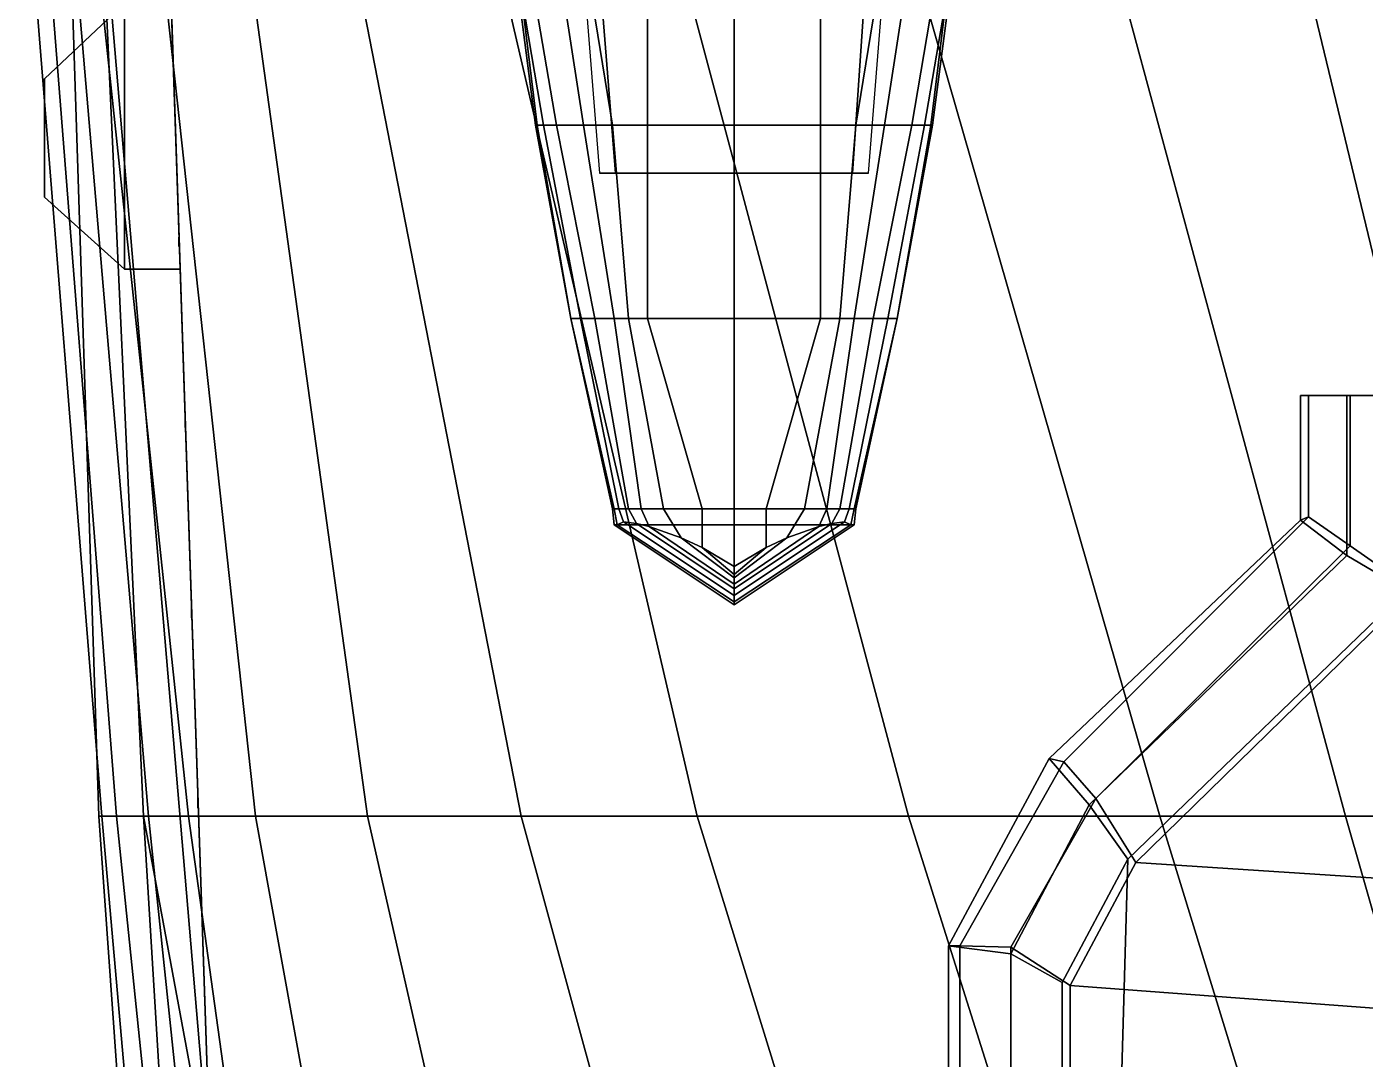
# Model space of a CAD drawing. Header units: millimetres. Extents: x -15 to 15, y -108 to 101.
# Drawn here: x -12.62 to -4.26, y -34.4 to -27.95 of the extents above; entities that cross this region are included whole.
import ezdxf

# ---------------------------------------------------------------- set-up
doc = ezdxf.new("R2010")
doc.units = ezdxf.units.MM
for name, color, linetype in [('boats', 1, 'Continuous'), ('citadelle', 3, 'Continuous'), ('platforms', 6, 'Continuous'), ('railings', 6, 'Continuous')]:
    doc.layers.add(name, color=color, linetype=linetype)

msp = doc.modelspace()

# ---------------------------------------------------------------- linework, layer by layer
for points in [[(-11.83, -24.43, 1.9), (-12.32, -21.15, 1.9), (-12.16, -27.03, 1.9), (-11.47, -35.15, 1.9)], [(-12.36, -27.03, 1.77), (-12.62, -27.03, -2.04), (-12.15, -32.88, -2.05), (-12.17, -32.88, 1.77)], [(-12.62, -27.03, -2.04), (-12.52, -27.03, -3.04), (-12.06, -32.88, -3.04), (-12.15, -32.88, -2.05)], [(-12.52, -27.03, -3.04), (-12.36, -27.03, -3.26), (-11.86, -32.88, -3.26), (-12.06, -32.88, -3.04)], [(-12.36, -27.03, -3.26), (-12.23, -27.03, -4.63), (-11.61, -32.88, -4.63), (-11.86, -32.88, -3.26)], [(-12.16, -27.03, 1.9), (-12.36, -27.03, 1.77), (-12.17, -32.88, 1.77), (-11.89, -32.88, 1.9)], [(-12.23, -27.03, -4.63), (-11.83, -27.03, -6.04), (-11.19, -32.88, -5.77), (-11.61, -32.88, -4.63)], [(-11.47, -35.15, 1.9), (-12.16, -27.03, 1.9), (-11.89, -32.88, 1.9)], [(-11.83, -27.03, -6.04), (-11.3, -27.03, -6.9), (-10.49, -32.88, -6.76), (-11.19, -32.88, -5.77)], [(-11.3, -27.03, -6.9), (-10.67, -27.03, -7.56), (-9.53, -32.88, -7.56), (-10.49, -32.88, -6.76)], [(-10.67, -27.03, -7.56), (-9.79, -27.03, -8.17), (-8.43, -32.88, -8.17), (-9.53, -32.88, -7.56)], [(-9.79, -27.03, -8.17), (-8.67, -27.03, -8.63), (-7.11, -32.88, -8.63), (-8.43, -32.88, -8.17)], [(-8.67, -27.03, -8.63), (-7.22, -27.03, -9), (-5.54, -32.88, -9), (-7.11, -32.88, -8.63)], [(-7.22, -27.03, -9), (-5.96, -27.03, -9.21), (-4.38, -32.88, -9.21), (-5.54, -32.88, -9)], [(-5.96, -27.03, -9.21), (-4.77, -27.03, -9.34), (-3.36, -32.88, -9.34), (-4.38, -32.88, -9.21)], [(-4.77, -27.03, -9.34), (-3.22, -27.03, -9.44), (-2.55, -32.88, -9.44), (-3.36, -32.88, -9.34)], [(-12.17, -32.88, 1.77), (-12.15, -32.88, -2.05), (-11.63, -38.78, -2.05), (-11.75, -38.78, 1.77)], [(-11.89, -32.88, 1.9), (-12.17, -32.88, 1.77), (-11.75, -38.78, 1.77), (-11.53, -38.78, 1.9)], [(-12.15, -32.88, -2.05), (-12.06, -32.88, -3.04), (-11.45, -38.78, -3.04), (-11.63, -38.78, -2.05)], [(-12.06, -32.88, -3.04), (-11.86, -32.88, -3.26), (-11.24, -38.78, -3.26), (-11.45, -38.78, -3.04)], [(-11.47, -35.15, 1.9), (-11.89, -32.88, 1.9), (-11.6736, -36.427, 1.9)], [(-11.86, -32.88, -3.26), (-11.61, -32.88, -4.63), (-10.79, -38.78, -4.63), (-11.24, -38.78, -3.26)], [(-11.61, -32.88, -4.63), (-11.19, -32.88, -5.77), (-10.12, -38.78, -5.77), (-10.79, -38.78, -4.63)], [(-11.19, -32.88, -5.77), (-10.49, -32.88, -6.76), (-9.15, -38.78, -6.76), (-10.12, -38.78, -5.77)], [(-10.49, -32.88, -6.76), (-9.53, -32.88, -7.56), (-7.92, -38.78, -7.56), (-9.15, -38.78, -6.76)], [(-9.53, -32.88, -7.56), (-8.43, -32.88, -8.17), (-6.61, -38.78, -8.17), (-7.92, -38.78, -7.56)], [(-8.43, -32.88, -8.17), (-7.11, -32.88, -8.63), (-5.25, -38.78, -8.63), (-6.61, -38.78, -8.17)], [(-7.11, -32.88, -8.63), (-5.54, -32.88, -9), (-3.73, -38.78, -9), (-5.25, -38.78, -8.63)], [(-5.54, -32.88, -9), (-4.38, -32.88, -9.21), (-2.69, -38.78, -9.21), (-3.73, -38.78, -9)], [(-4.38, -32.88, -9.21), (-3.36, -32.88, -9.34), (-1.96, -38.78, -9.34), (-2.69, -38.78, -9.21)]]:
    msp.add_3dface(points)
at = {"layer": 'boats', "color": 2}
for points in [[(-9.17, -27.24, 6.53), (-9.04, -28.86, 6.62), (-8.94, -28.86, 7.48), (-9.07, -27.24, 7.48)], [(-9.07, -27.24, 7.48), (-8.94, -28.86, 7.48), (-7.46, -28.86, 7.48), (-7.35, -27.24, 7.48)], [(-7.35, -27.24, 7.48), (-7.46, -28.86, 7.48), (-7.36, -28.86, 6.62), (-7.23, -27.24, 6.53)], [(-7.46, -28.86, 7.48), (-8.94, -28.86, 7.48), (-9.04, -28.86, 6.62), (-7.36, -28.86, 6.62)]]:
    msp.add_3dface(points, dxfattribs=at)
at = {"layer": 'boats'}
for points in [[(-9.31, -28.56, 5.94), (-9.39, -28.56, 6.12), (-9.6, -27.33, 6.03), (-9.52, -27.33, 5.79)], [(-9.39, -28.56, 6.12), (-9.44, -28.56, 6.33), (-9.6, -27.33, 6.23), (-9.6, -27.33, 6.03)], [(-9.44, -28.56, 6.33), (-9.43, -28.56, 6.63), (-9.58, -27.33, 6.54), (-9.6, -27.33, 6.23)], [(-9.43, -28.56, 6.63), (-6.97, -28.56, 6.63), (-6.82, -27.33, 6.54), (-9.58, -27.33, 6.54)], [(-9.14, -28.56, 5.78), (-9.31, -28.56, 5.94), (-9.52, -27.33, 5.79), (-9.33, -27.33, 5.57)], [(-8.96, -28.56, 5.68), (-9.14, -28.56, 5.78), (-9.33, -27.33, 5.57), (-9.16, -27.33, 5.48)], [(-9.16, -27.33, 5.48), (-8.74, -27.33, 5.37), (-8.74, -28.56, 5.59), (-8.96, -28.56, 5.68)], [(-8.74, -27.33, 5.37), (-8.2, -27.33, 5.23), (-8.2, -28.56, 5.41), (-8.74, -28.56, 5.59)], [(-7.66, -28.56, 5.59), (-8.2, -28.56, 5.41), (-8.2, -27.33, 5.23), (-7.66, -27.33, 5.37)], [(-7.44, -28.56, 5.68), (-7.66, -28.56, 5.59), (-7.66, -27.33, 5.37), (-7.24, -27.33, 5.48)], [(-7.24, -27.33, 5.48), (-7.07, -27.33, 5.57), (-7.26, -28.56, 5.78), (-7.44, -28.56, 5.68)], [(-7.07, -27.33, 5.57), (-6.88, -27.33, 5.79), (-7.09, -28.56, 5.94), (-7.26, -28.56, 5.78)], [(-6.88, -27.33, 5.79), (-6.8, -27.33, 6.03), (-7.01, -28.56, 6.12), (-7.09, -28.56, 5.94)], [(-6.8, -27.33, 6.03), (-6.8, -27.33, 6.23), (-6.96, -28.56, 6.33), (-7.01, -28.56, 6.12)], [(-6.8, -27.33, 6.23), (-6.82, -27.33, 6.54), (-6.97, -28.56, 6.63), (-6.96, -28.56, 6.33)], [(-9.16, -29.77, 6.21), (-9.22, -29.77, 6.43), (-9.44, -28.56, 6.33), (-9.39, -28.56, 6.12)], [(-9.22, -29.77, 6.43), (-9.22, -29.77, 6.66), (-9.43, -28.56, 6.63), (-9.44, -28.56, 6.33)], [(-9.22, -29.77, 6.66), (-7.18, -29.77, 6.66), (-6.97, -28.56, 6.63), (-9.43, -28.56, 6.63)], [(-9.07, -29.77, 6.08), (-9.16, -29.77, 6.21), (-9.39, -28.56, 6.12), (-9.31, -28.56, 5.94)], [(-8.95, -29.77, 5.97), (-9.07, -29.77, 6.08), (-9.31, -28.56, 5.94), (-9.14, -28.56, 5.78)], [(-8.86, -29.77, 5.92), (-8.95, -29.77, 5.97), (-9.14, -28.56, 5.78), (-8.96, -28.56, 5.68)], [(-8.96, -28.56, 5.68), (-8.74, -28.56, 5.59), (-8.74, -29.77, 5.86), (-8.86, -29.77, 5.92)], [(-8.74, -28.56, 5.59), (-8.2, -28.56, 5.41), (-8.2, -29.77, 5.63), (-8.74, -29.77, 5.86)], [(-7.66, -29.77, 5.86), (-8.2, -29.77, 5.63), (-8.2, -28.56, 5.41), (-7.66, -28.56, 5.59)], [(-7.54, -29.77, 5.92), (-7.66, -29.77, 5.86), (-7.66, -28.56, 5.59), (-7.44, -28.56, 5.68)], [(-7.44, -28.56, 5.68), (-7.26, -28.56, 5.78), (-7.45, -29.77, 5.97), (-7.54, -29.77, 5.92)], [(-7.26, -28.56, 5.78), (-7.09, -28.56, 5.94), (-7.33, -29.77, 6.08), (-7.45, -29.77, 5.97)], [(-7.09, -28.56, 5.94), (-7.01, -28.56, 6.12), (-7.24, -29.77, 6.21), (-7.33, -29.77, 6.08)], [(-7.01, -28.56, 6.12), (-6.96, -28.56, 6.33), (-7.18, -29.77, 6.43), (-7.24, -29.77, 6.21)], [(-6.96, -28.56, 6.33), (-6.97, -28.56, 6.63), (-7.18, -29.77, 6.66), (-7.18, -29.77, 6.43)], [(-8.92, -30.96, 6.54), (-8.95, -30.96, 6.63), (-9.22, -29.77, 6.43), (-9.16, -29.77, 6.21)], [(-8.95, -30.96, 6.63), (-8.96, -30.96, 6.73), (-9.22, -29.77, 6.66), (-9.22, -29.77, 6.43)], [(-8.96, -30.96, 6.73), (-7.44, -30.96, 6.73), (-7.18, -29.77, 6.66), (-9.22, -29.77, 6.66)], [(-8.86, -30.96, 6.42), (-8.92, -30.96, 6.54), (-9.16, -29.77, 6.21), (-9.07, -29.77, 6.08)], [(-8.78, -30.96, 6.33), (-8.86, -30.96, 6.42), (-9.07, -29.77, 6.08), (-8.95, -29.77, 5.97)], [(-8.64, -30.96, 6.21), (-8.78, -30.96, 6.33), (-8.95, -29.77, 5.97), (-8.86, -29.77, 5.92)], [(-8.86, -29.77, 5.92), (-8.74, -29.77, 5.86), (-8.4, -30.96, 6.08), (-8.64, -30.96, 6.21)], [(-8.74, -29.77, 5.86), (-8.2, -29.77, 5.63), (-8.2, -30.96, 5.98), (-8.4, -30.96, 6.08)], [(-8, -30.96, 6.08), (-8.2, -30.96, 5.98), (-8.2, -29.77, 5.63), (-7.66, -29.77, 5.86)], [(-7.76, -30.96, 6.21), (-8, -30.96, 6.08), (-7.66, -29.77, 5.86), (-7.54, -29.77, 5.92)], [(-7.54, -29.77, 5.92), (-7.45, -29.77, 5.97), (-7.62, -30.96, 6.33), (-7.76, -30.96, 6.21)], [(-7.45, -29.77, 5.97), (-7.33, -29.77, 6.08), (-7.54, -30.96, 6.42), (-7.62, -30.96, 6.33)], [(-7.33, -29.77, 6.08), (-7.24, -29.77, 6.21), (-7.48, -30.96, 6.54), (-7.54, -30.96, 6.42)], [(-7.24, -29.77, 6.21), (-7.18, -29.77, 6.43), (-7.45, -30.96, 6.63), (-7.48, -30.96, 6.54)], [(-7.18, -29.77, 6.43), (-7.18, -29.77, 6.66), (-7.44, -30.96, 6.73), (-7.45, -30.96, 6.63)], [(-8.93, -31.06, 6.65), (-8.95, -31.06, 6.75), (-8.96, -30.96, 6.73), (-8.95, -30.96, 6.63)], [(-8.95, -31.06, 6.75), (-7.45, -31.06, 6.75), (-7.44, -30.96, 6.73), (-8.96, -30.96, 6.73)], [(-8.89, -31.04, 6.56), (-8.93, -31.06, 6.65), (-8.95, -30.96, 6.63), (-8.92, -30.96, 6.54)], [(-8.81, -31.05, 6.44), (-8.89, -31.04, 6.56), (-8.92, -30.96, 6.54), (-8.86, -30.96, 6.42)], [(-8.73, -31.07, 6.35), (-8.81, -31.05, 6.44), (-8.86, -30.96, 6.42), (-8.78, -30.96, 6.33)], [(-8.53, -31.14, 6.23), (-8.73, -31.07, 6.35), (-8.78, -30.96, 6.33), (-8.64, -30.96, 6.21)], [(-8.64, -30.96, 6.21), (-8.4, -30.96, 6.08), (-8.4, -31.2, 6.19), (-8.53, -31.14, 6.23)], [(-8.4, -30.96, 6.08), (-8.2, -30.96, 5.98), (-8.2, -31.32, 6.11), (-8.4, -31.2, 6.19)], [(-8, -31.2, 6.19), (-8.2, -31.32, 6.11), (-8.2, -30.96, 5.98), (-8, -30.96, 6.08)], [(-7.87, -31.14, 6.23), (-8, -31.2, 6.19), (-8, -30.96, 6.08), (-7.76, -30.96, 6.21)], [(-7.76, -30.96, 6.21), (-7.62, -30.96, 6.33), (-7.67, -31.07, 6.35), (-7.87, -31.14, 6.23)], [(-7.62, -30.96, 6.33), (-7.54, -30.96, 6.42), (-7.59, -31.05, 6.44), (-7.67, -31.07, 6.35)], [(-7.54, -30.96, 6.42), (-7.48, -30.96, 6.54), (-7.51, -31.04, 6.56), (-7.59, -31.05, 6.44)], [(-7.48, -30.96, 6.54), (-7.45, -30.96, 6.63), (-7.47, -31.06, 6.65), (-7.51, -31.04, 6.56)], [(-7.45, -30.96, 6.63), (-7.44, -30.96, 6.73), (-7.45, -31.06, 6.75), (-7.47, -31.06, 6.65)], [(-8.2, -31.54, 6.68), (-8.2, -31.56, 6.76), (-8.95, -31.06, 6.75), (-8.93, -31.06, 6.65)], [(-8.2, -31.56, 6.76), (-8.2, -31.56, 6.76), (-7.45, -31.06, 6.75), (-8.95, -31.06, 6.75)], [(-8.2, -31.5, 6.59), (-8.2, -31.54, 6.68), (-8.93, -31.06, 6.65), (-8.89, -31.04, 6.56)], [(-8.2, -31.46, 6.47), (-8.2, -31.5, 6.59), (-8.89, -31.04, 6.56), (-8.81, -31.05, 6.44)], [(-8.2, -31.43, 6.39), (-8.2, -31.46, 6.47), (-8.81, -31.05, 6.44), (-8.73, -31.07, 6.35)], [(-8.2, -31.39, 6.28), (-8.2, -31.43, 6.39), (-8.73, -31.07, 6.35), (-8.53, -31.14, 6.23)], [(-7.59, -31.05, 6.44), (-7.51, -31.04, 6.56), (-8.2, -31.5, 6.59), (-8.2, -31.46, 6.47)], [(-7.51, -31.04, 6.56), (-7.47, -31.06, 6.65), (-8.2, -31.54, 6.68), (-8.2, -31.5, 6.59)], [(-7.67, -31.07, 6.35), (-7.59, -31.05, 6.44), (-8.2, -31.46, 6.47), (-8.2, -31.43, 6.39)], [(-7.47, -31.06, 6.65), (-7.45, -31.06, 6.75), (-8.2, -31.56, 6.76), (-8.2, -31.54, 6.68)], [(-7.87, -31.14, 6.23), (-7.67, -31.07, 6.35), (-8.2, -31.43, 6.39), (-8.2, -31.39, 6.28)], [(-8.53, -31.14, 6.23), (-8.4, -31.2, 6.19), (-8.2, -31.37, 6.22), (-8.2, -31.39, 6.28)], [(-8.2, -31.39, 6.28), (-8.2, -31.37, 6.22), (-8, -31.2, 6.19), (-7.87, -31.14, 6.23)], [(-8.4, -31.2, 6.19), (-8.2, -31.32, 6.11), (-8.2, -31.32, 6.11), (-8.2, -31.37, 6.22)], [(-8.2, -31.37, 6.22), (-8.2, -31.32, 6.11), (-8.2, -31.32, 6.11), (-8, -31.2, 6.19)]]:
    msp.add_3dface(points, dxfattribs=at)
at = {"layer": 'citadelle'}
for points in [[(11.83, -24.43, 4.59), (-11.83, -24.43, 4.59), (-11.47, -35.15, 4.59), (11.47, -35.15, 4.59)], [(-12.01, -27.8, 4.59), (-12.01, -27.8, 1.9), (-12.51, -28.27, 2.66), (-12.51, -28.27, 4.59)], [(-12.51, -29.01, 2.66), (-12.51, -28.27, 2.66), (-12.01, -27.8, 1.9), (-12.01, -29.46, 1.9)], [(-12.01, -29.46, 4.59), (-12.01, -27.8, 4.59), (-12.51, -28.27, 4.59), (-12.51, -29.01, 4.59)], [(-11.7168, -27.8, 1.9), (-11.6611, -29.46, 1.9), (-12.01, -29.46, 1.9), (-12.01, -27.8, 1.9)], [(-12.01, -27.8, 4.59), (-12.01, -29.46, 4.59), (-11.6611, -29.46, 4.59), (-11.7168, -27.8, 4.59)], [(-12.51, -28.27, 4.59), (-12.51, -28.27, 2.66), (-12.51, -29.01, 2.66), (-12.51, -29.01, 4.59)], [(-12.51, -29.01, 4.59), (-12.51, -29.01, 2.66), (-12.01, -29.46, 1.9), (-12.01, -29.46, 4.59)], [(-12.01, -29.46, 4.59), (-12.01, -29.46, 1.9), (-11.6611, -29.46, 1.9), (-11.6611, -29.46, 4.59)], [(-11.6611, -29.46, 4.59), (-11.6611, -29.46, 1.9), (-11.47, -35.15, 1.9), (-11.47, -35.15, 4.59)]]:
    msp.add_3dface(points, dxfattribs=at)
at = {"layer": 'platforms'}
for points in [[(-4, -31.47, 12.48), (-1.35, -39.3, 12.48), (-5.81, -35.64, 12.48), (-5.74, -33.15, 12.48)], [(-5.74, -33.15, 12.63), (-4, -31.47, 12.63), (-4, -31.47, 12.48), (-5.74, -33.15, 12.48)], [(-3.95, -31.47, 13.63), (-5.69, -33.17, 13.63), (6.1, -33.94, 13.63), (5.69, -33.17, 13.63)], [(-5.74, -33.15, 12.48), (-5.81, -35.64, 12.48), (-6.15, -34.85, 12.48), (-6.15, -33.92, 12.48)], [(-6.15, -33.92, 12.63), (-5.74, -33.15, 12.63), (-5.74, -33.15, 12.48), (-6.15, -33.92, 12.48)], [(-5.69, -33.17, 13.63), (-6.1, -33.94, 13.63), (6.1, -34.85, 13.63), (6.1, -33.94, 13.63)], [(-6.15, -33.92, 12.48), (-6.15, -34.85, 12.48), (-6.15, -34.85, 12.63), (-6.15, -33.92, 12.63)], [(-6.1, -33.94, 13.63), (-6.1, -34.85, 13.63), (5.75, -35.58, 13.63), (6.1, -34.85, 13.63)]]:
    msp.add_3dface(points, dxfattribs=at)
at = {"layer": 'railings'}
for points in [[(-11.47, -35.15, 5.8), (-11.83, -24.43, 5.8), (-11.83, -24.43, 5.73), (-11.47, -35.15, 5.73)], [(-11.47, -35.15, 5.73), (-11.83, -24.43, 5.73), (-11.83, -24.43, 5.8), (-11.47, -35.15, 5.8)], [(-11.47, -35.15, 5.31), (-11.83, -24.43, 5.31), (-11.83, -24.43, 5.38), (-11.47, -35.15, 5.38)], [(-11.47, -35.15, 5.38), (-11.83, -24.43, 5.38), (-11.83, -24.43, 5.31), (-11.47, -35.15, 5.31)], [(-11.71, -28.07, 4.59), (-11.71, -28.07, 5.73), (-11.71, -28.13, 5.73), (-11.71, -28.13, 4.59)], [(-11.71, -28.13, 4.59), (-11.71, -28.13, 5.73), (-11.71, -28.07, 5.73), (-11.71, -28.07, 4.59)], [(-11.67, -29.26, 4.59), (-11.67, -29.26, 5.73), (-11.67, -29.32, 5.73), (-11.67, -29.32, 4.59)], [(-11.67, -29.32, 4.59), (-11.67, -29.32, 5.73), (-11.67, -29.26, 5.73), (-11.67, -29.26, 4.59)], [(-4.66, -30.25, 14.75), (-4.37, -30.25, 14.36), (-4.37, -31.25, 14.36), (-4.66, -31.03, 14.75)], [(-4.35, -30.25, 14.36), (-4.37, -30.25, 14.36), (-4.66, -30.25, 14.75), (-4.61, -30.25, 14.75)], [(-4.61, -30.25, 14.75), (-4.66, -30.25, 14.75), (-4.66, -31.03, 14.75), (-4.61, -31.01, 14.75)], [(-4.61, -31.01, 14.75), (-4.35, -31.19, 14.36), (-4.35, -30.25, 14.36), (-4.61, -30.25, 14.75)], [(-4.37, -30.25, 14.36), (-4, -30.25, 13.63), (-4, -31.47, 13.63), (-4.37, -31.25, 14.36)], [(-3.95, -30.25, 13.63), (-4, -30.25, 13.63), (-4.37, -30.25, 14.36), (-4.35, -30.25, 14.36)], [(-4.35, -31.19, 14.36), (-3.95, -31.47, 13.63), (-3.95, -30.25, 13.63), (-4.35, -30.25, 14.36)], [(-11.63, -30.39, 4.59), (-11.63, -30.39, 5.73), (-11.63, -30.45, 5.73), (-11.63, -30.45, 4.59)], [(-11.63, -30.45, 4.59), (-11.63, -30.45, 5.73), (-11.63, -30.39, 5.73), (-11.63, -30.39, 4.59)], [(-4.61, -31.01, 14.75), (-4.66, -31.03, 14.75), (-6.23, -32.52, 14.75), (-6.14, -32.54, 14.75)], [(-4.66, -31.03, 14.75), (-4.37, -31.25, 14.36), (-5.98, -32.81, 14.36), (-6.23, -32.52, 14.75)], [(-6.14, -32.54, 14.75), (-5.94, -32.77, 14.36), (-4.35, -31.19, 14.36), (-4.61, -31.01, 14.75)], [(-5.94, -32.77, 14.36), (-5.69, -33.17, 13.63), (-3.95, -31.47, 13.63), (-4.35, -31.19, 14.36)], [(-4.37, -31.25, 14.36), (-4, -31.47, 13.63), (-5.74, -33.15, 13.63), (-5.98, -32.81, 14.36)], [(-4, -31.47, 13.63), (-4, -31.47, 12.63), (-5.74, -33.15, 12.63), (-5.74, -33.15, 13.63)], [(-11.59, -31.58, 4.59), (-11.59, -31.58, 5.73), (-11.59, -31.64, 5.73), (-11.59, -31.64, 4.59)], [(-11.59, -31.64, 4.59), (-11.59, -31.64, 5.73), (-11.59, -31.58, 5.73), (-11.59, -31.58, 4.59)], [(-6.23, -32.52, 14.75), (-5.98, -32.81, 14.36), (-6.47, -33.74, 14.36), (-6.86, -33.69, 14.75)], [(-6.14, -32.54, 14.75), (-6.23, -32.52, 14.75), (-6.86, -33.69, 14.75), (-6.79, -33.69, 14.75)], [(-6.79, -33.69, 14.75), (-6.47, -33.7, 14.36), (-5.94, -32.77, 14.36), (-6.14, -32.54, 14.75)], [(-11.55, -32.83, 4.59), (-11.55, -32.83, 5.73), (-11.55, -32.77, 5.73), (-11.55, -32.77, 4.59)], [(-11.55, -32.77, 4.59), (-11.55, -32.77, 5.73), (-11.55, -32.83, 5.73), (-11.55, -32.83, 4.59)], [(-6.47, -33.7, 14.36), (-6.1, -33.94, 13.63), (-5.69, -33.17, 13.63), (-5.94, -32.77, 14.36)], [(-5.98, -32.81, 14.36), (-5.74, -33.15, 13.63), (-6.15, -33.92, 13.63), (-6.47, -33.74, 14.36)], [(-5.74, -33.15, 13.63), (-5.74, -33.15, 12.63), (-6.15, -33.92, 12.63), (-6.15, -33.92, 13.63)], [(-6.79, -33.69, 14.75), (-6.86, -33.69, 14.75), (-6.86, -34.98, 14.75), (-6.79, -34.98, 14.75)], [(-6.86, -33.69, 14.75), (-6.47, -33.74, 14.36), (-6.47, -35.03, 14.36), (-6.86, -34.98, 14.75)], [(-6.79, -34.98, 14.75), (-6.47, -34.99, 14.36), (-6.47, -33.7, 14.36), (-6.79, -33.69, 14.75)], [(-6.47, -34.99, 14.36), (-6.1, -34.85, 13.63), (-6.1, -33.94, 13.63), (-6.47, -33.7, 14.36)], [(-6.47, -33.74, 14.36), (-6.15, -33.92, 13.63), (-6.15, -34.85, 13.63), (-6.47, -35.03, 14.36)], [(-11.51, -34.01, 4.59), (-11.51, -34.01, 5.73), (-11.51, -33.95, 5.73), (-11.51, -33.95, 4.59)], [(-11.51, -33.95, 4.59), (-11.51, -33.95, 5.73), (-11.51, -34.01, 5.73), (-11.51, -34.01, 4.59)], [(-6.15, -33.92, 13.63), (-6.15, -33.92, 12.63), (-6.15, -34.85, 12.63), (-6.15, -34.85, 13.63)]]:
    msp.add_3dface(points, dxfattribs=at)

doc.saveas('drawing.dxf')
